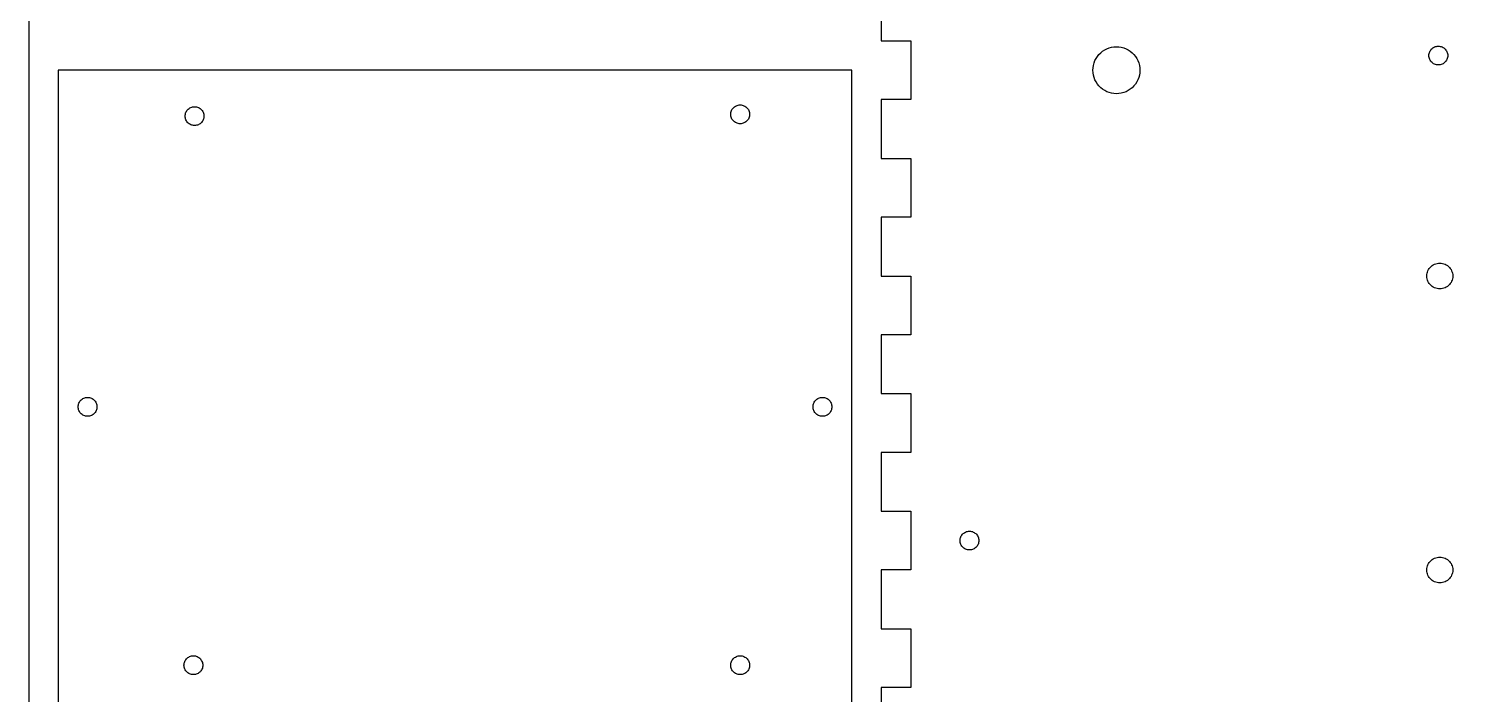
# Model space of a CAD drawing. Header units: millimetres. Extents: x 0 to 800, y 0 to 420.
# Drawn here: x 0 to 244.8, y 163.9 to 277 of the extents above; entities that cross this region are included whole.
import ezdxf

# ---------------------------------------------------------------- set-up
doc = ezdxf.new("R2010")
doc.units = ezdxf.units.MM
doc.header["$MEASUREMENT"] = 0
doc.layers.add('Sheet', color=18, linetype='Continuous', true_color=0x000000)

msp = doc.modelspace()

# ---------------------------------------------------------------- linework, layer by layer
at = {"color": 7, "true_color": 0xffffff}
msp.add_lwpolyline([(145, 285), (145, 275), (150, 275), (150, 265), (145, 265), (145, 255), (150, 255), (150, 245), (145, 245), (145, 235), (150, 235), (150, 225), (145, 225), (145, 215), (150, 215), (150, 205), (145, 205), (145, 195), (150, 195), (150, 185), (145, 185), (145, 175), (150, 175), (150, 165), (145, 165), (145, 155)], dxfattribs=at)
for points in [[(181.02, 269.58), (181, 270), (181.02, 270.42), (181.09, 270.83), (181.2, 271.24), (181.35, 271.63), (181.54, 272), (181.76, 272.35), (182.03, 272.68), (182.32, 272.97), (182.65, 273.24), (183, 273.46), (183.37, 273.65), (183.76, 273.8), (184.17, 273.91), (184.58, 273.98), (185, 274), (185.42, 273.98), (185.83, 273.91), (186.24, 273.8), (186.63, 273.65), (187, 273.46), (187.35, 273.24), (187.68, 272.97), (187.97, 272.68), (188.24, 272.35), (188.46, 272), (188.65, 271.63), (188.8, 271.24), (188.91, 270.83), (188.98, 270.42), (189, 270), (188.98, 269.58), (188.91, 269.17), (188.8, 268.76), (188.65, 268.37), (188.46, 268), (188.24, 267.65), (187.97, 267.32), (187.68, 267.03), (187.35, 266.76), (187, 266.54), (186.63, 266.35), (186.24, 266.2), (185.83, 266.09), (185.42, 266.02), (185, 266), (184.58, 266.02), (184.17, 266.09), (183.76, 266.2), (183.37, 266.35), (183, 266.54), (182.65, 266.76), (182.32, 267.03), (182.03, 267.32), (181.76, 267.65), (181.54, 268), (181.35, 268.37), (181.2, 268.76), (181.09, 269.17)], [(238.16, 272.33), (238.15, 272.5), (238.16, 272.67), (238.18, 272.83), (238.23, 272.99), (238.29, 273.15), (238.36, 273.3), (238.46, 273.44), (238.56, 273.57), (238.68, 273.69), (238.81, 273.79), (238.95, 273.89), (239.1, 273.96), (239.26, 274.02), (239.42, 274.06), (239.58, 274.09), (239.75, 274.1), (239.92, 274.09), (240.08, 274.06), (240.24, 274.02), (240.4, 273.96), (240.55, 273.89), (240.69, 273.79), (240.82, 273.69), (240.94, 273.57), (241.04, 273.44), (241.14, 273.3), (241.21, 273.15), (241.27, 272.99), (241.31, 272.83), (241.34, 272.67), (241.35, 272.5), (241.34, 272.33), (241.31, 272.17), (241.27, 272.01), (241.21, 271.85), (241.14, 271.7), (241.04, 271.56), (240.94, 271.43), (240.82, 271.31), (240.69, 271.21), (240.55, 271.11), (240.4, 271.04), (240.24, 270.98), (240.08, 270.93), (239.92, 270.91), (239.75, 270.9), (239.58, 270.91), (239.42, 270.93), (239.26, 270.98), (239.1, 271.04), (238.95, 271.11), (238.81, 271.21), (238.68, 271.31), (238.56, 271.43), (238.46, 271.56), (238.36, 271.7), (238.29, 271.85), (238.23, 272.01), (238.18, 272.17)], [(5, 5), (140, 5), (140, 270), (5, 270)], [(28.53, 263.77), (28.69, 263.72), (28.85, 263.66), (29, 263.59), (29.14, 263.49), (29.27, 263.39), (29.39, 263.27), (29.49, 263.14), (29.59, 263), (29.66, 262.85), (29.72, 262.69), (29.76, 262.53), (29.79, 262.37), (29.8, 262.2), (29.79, 262.03), (29.76, 261.87), (29.72, 261.71), (29.66, 261.55), (29.59, 261.4), (29.49, 261.26), (29.39, 261.13), (29.27, 261.01), (29.14, 260.91), (29, 260.81), (28.85, 260.74), (28.69, 260.68), (28.53, 260.63), (28.37, 260.61), (28.2, 260.6), (28.03, 260.61), (27.87, 260.63), (27.71, 260.68), (27.55, 260.74), (27.4, 260.81), (27.26, 260.91), (27.13, 261.01), (27.01, 261.13), (26.91, 261.26), (26.81, 261.4), (26.74, 261.55), (26.68, 261.71), (26.63, 261.87), (26.61, 262.03), (26.6, 262.2), (26.61, 262.37), (26.63, 262.53), (26.68, 262.69), (26.74, 262.85), (26.81, 263), (26.91, 263.14), (27.01, 263.27), (27.13, 263.39), (27.26, 263.49), (27.4, 263.59), (27.55, 263.66), (27.71, 263.72), (27.87, 263.77), (28.03, 263.79), (28.2, 263.8), (28.37, 263.79)], [(121.33, 264.07), (121.49, 264.02), (121.65, 263.96), (121.8, 263.89), (121.94, 263.79), (122.07, 263.69), (122.19, 263.57), (122.29, 263.44), (122.39, 263.3), (122.46, 263.15), (122.52, 262.99), (122.56, 262.83), (122.59, 262.67), (122.6, 262.5), (122.59, 262.33), (122.56, 262.17), (122.52, 262.01), (122.46, 261.85), (122.39, 261.7), (122.29, 261.56), (122.19, 261.43), (122.07, 261.31), (121.94, 261.21), (121.8, 261.11), (121.65, 261.04), (121.49, 260.98), (121.33, 260.93), (121.17, 260.91), (121, 260.9), (120.83, 260.91), (120.67, 260.93), (120.51, 260.98), (120.35, 261.04), (120.2, 261.11), (120.06, 261.21), (119.93, 261.31), (119.81, 261.43), (119.71, 261.56), (119.61, 261.7), (119.54, 261.85), (119.48, 262.01), (119.43, 262.17), (119.41, 262.33), (119.4, 262.5), (119.41, 262.67), (119.43, 262.83), (119.48, 262.99), (119.54, 263.15), (119.61, 263.3), (119.71, 263.44), (119.81, 263.57), (119.93, 263.69), (120.06, 263.79), (120.2, 263.89), (120.35, 263.96), (120.51, 264.02), (120.67, 264.07), (120.83, 264.09), (121, 264.1), (121.17, 264.09)], [(239.11, 237.01), (239.32, 237.09), (239.54, 237.15), (239.77, 237.19), (240, 237.2), (240.23, 237.19), (240.46, 237.15), (240.68, 237.09), (240.89, 237.01), (241.1, 236.91), (241.29, 236.78), (241.47, 236.63), (241.64, 236.47), (241.78, 236.29), (241.91, 236.1), (242.01, 235.89), (242.09, 235.68), (242.15, 235.46), (242.19, 235.23), (242.2, 235), (242.19, 234.77), (242.15, 234.54), (242.09, 234.32), (242.01, 234.11), (241.91, 233.9), (241.78, 233.71), (241.63, 233.53), (241.47, 233.36), (241.29, 233.22), (241.1, 233.09), (240.89, 232.99), (240.68, 232.91), (240.46, 232.85), (240.23, 232.81), (240, 232.8), (239.77, 232.81), (239.54, 232.85), (239.32, 232.91), (239.11, 232.99), (238.9, 233.09), (238.71, 233.22), (238.53, 233.37), (238.36, 233.53), (238.22, 233.71), (238.09, 233.9), (237.99, 234.11), (237.91, 234.32), (237.85, 234.54), (237.81, 234.77), (237.8, 235), (237.81, 235.23), (237.85, 235.46), (237.91, 235.68), (237.99, 235.89), (238.09, 236.1), (238.22, 236.29), (238.37, 236.47), (238.53, 236.64), (238.71, 236.78), (238.9, 236.91)], [(10.33, 214.32), (10.49, 214.27), (10.65, 214.21), (10.8, 214.14), (10.94, 214.04), (11.07, 213.94), (11.19, 213.82), (11.29, 213.69), (11.39, 213.55), (11.46, 213.4), (11.52, 213.24), (11.56, 213.08), (11.59, 212.92), (11.6, 212.75), (11.59, 212.58), (11.56, 212.42), (11.52, 212.26), (11.46, 212.1), (11.39, 211.95), (11.29, 211.81), (11.19, 211.68), (11.07, 211.56), (10.94, 211.46), (10.8, 211.36), (10.65, 211.29), (10.49, 211.23), (10.33, 211.18), (10.17, 211.16), (10, 211.15), (9.83, 211.16), (9.67, 211.18), (9.51, 211.23), (9.35, 211.29), (9.2, 211.36), (9.06, 211.46), (8.93, 211.56), (8.81, 211.68), (8.71, 211.81), (8.61, 211.95), (8.54, 212.1), (8.48, 212.26), (8.43, 212.42), (8.41, 212.58), (8.4, 212.75), (8.41, 212.92), (8.43, 213.08), (8.48, 213.24), (8.54, 213.4), (8.61, 213.55), (8.71, 213.69), (8.81, 213.82), (8.93, 213.94), (9.06, 214.04), (9.2, 214.14), (9.35, 214.21), (9.51, 214.27), (9.67, 214.32), (9.83, 214.34), (10, 214.35), (10.17, 214.34)], [(135.33, 214.32), (135.49, 214.27), (135.65, 214.21), (135.8, 214.14), (135.94, 214.04), (136.07, 213.94), (136.19, 213.82), (136.29, 213.69), (136.39, 213.55), (136.46, 213.4), (136.52, 213.24), (136.56, 213.08), (136.59, 212.92), (136.6, 212.75), (136.59, 212.58), (136.56, 212.42), (136.52, 212.26), (136.46, 212.1), (136.39, 211.95), (136.29, 211.81), (136.19, 211.68), (136.07, 211.56), (135.94, 211.46), (135.8, 211.36), (135.65, 211.29), (135.49, 211.23), (135.33, 211.18), (135.17, 211.16), (135, 211.15), (134.83, 211.16), (134.67, 211.18), (134.51, 211.23), (134.35, 211.29), (134.2, 211.36), (134.06, 211.46), (133.93, 211.56), (133.81, 211.68), (133.71, 211.81), (133.61, 211.95), (133.54, 212.1), (133.48, 212.26), (133.43, 212.42), (133.41, 212.58), (133.4, 212.75), (133.41, 212.92), (133.43, 213.08), (133.48, 213.24), (133.54, 213.4), (133.61, 213.55), (133.71, 213.69), (133.81, 213.82), (133.93, 213.94), (134.06, 214.04), (134.2, 214.14), (134.35, 214.21), (134.51, 214.27), (134.67, 214.32), (134.83, 214.34), (135, 214.35), (135.17, 214.34)], [(158.41, 189.83), (158.4, 190), (158.41, 190.17), (158.43, 190.33), (158.48, 190.49), (158.54, 190.65), (158.61, 190.8), (158.71, 190.94), (158.81, 191.07), (158.93, 191.19), (159.06, 191.29), (159.2, 191.39), (159.35, 191.46), (159.51, 191.52), (159.67, 191.56), (159.83, 191.59), (160, 191.6), (160.17, 191.59), (160.33, 191.56), (160.49, 191.52), (160.65, 191.46), (160.8, 191.39), (160.94, 191.29), (161.07, 191.19), (161.19, 191.07), (161.29, 190.94), (161.39, 190.8), (161.46, 190.65), (161.52, 190.49), (161.56, 190.33), (161.59, 190.17), (161.6, 190), (161.59, 189.83), (161.56, 189.67), (161.52, 189.51), (161.46, 189.35), (161.39, 189.2), (161.29, 189.06), (161.19, 188.93), (161.07, 188.81), (160.94, 188.71), (160.8, 188.61), (160.65, 188.54), (160.49, 188.48), (160.33, 188.43), (160.17, 188.41), (160, 188.4), (159.83, 188.41), (159.67, 188.43), (159.51, 188.48), (159.35, 188.54), (159.2, 188.61), (159.06, 188.71), (158.93, 188.81), (158.81, 188.93), (158.71, 189.06), (158.61, 189.2), (158.54, 189.35), (158.48, 189.51), (158.43, 189.67)], [(239.11, 187.01), (239.32, 187.09), (239.54, 187.15), (239.77, 187.19), (240, 187.2), (240.23, 187.19), (240.46, 187.15), (240.68, 187.09), (240.89, 187.01), (241.1, 186.91), (241.29, 186.78), (241.47, 186.63), (241.64, 186.47), (241.78, 186.29), (241.91, 186.1), (242.01, 185.89), (242.09, 185.68), (242.15, 185.46), (242.19, 185.23), (242.2, 185), (242.19, 184.77), (242.15, 184.54), (242.09, 184.32), (242.01, 184.11), (241.91, 183.9), (241.78, 183.71), (241.63, 183.53), (241.47, 183.36), (241.29, 183.22), (241.1, 183.09), (240.89, 182.99), (240.68, 182.91), (240.46, 182.85), (240.23, 182.81), (240, 182.8), (239.77, 182.81), (239.54, 182.85), (239.32, 182.91), (239.11, 182.99), (238.9, 183.09), (238.71, 183.22), (238.53, 183.37), (238.36, 183.53), (238.22, 183.71), (238.09, 183.9), (237.99, 184.11), (237.91, 184.32), (237.85, 184.54), (237.81, 184.77), (237.8, 185), (237.81, 185.23), (237.85, 185.46), (237.91, 185.68), (237.99, 185.89), (238.09, 186.1), (238.22, 186.29), (238.37, 186.47), (238.53, 186.64), (238.71, 186.78), (238.9, 186.91)], [(26.71, 167.86), (26.61, 168), (26.54, 168.15), (26.48, 168.31), (26.43, 168.47), (26.41, 168.63), (26.4, 168.8), (26.41, 168.97), (26.43, 169.13), (26.48, 169.29), (26.54, 169.45), (26.61, 169.6), (26.71, 169.74), (26.81, 169.87), (26.93, 169.99), (27.06, 170.09), (27.2, 170.19), (27.35, 170.26), (27.51, 170.32), (27.67, 170.37), (27.83, 170.39), (28, 170.4), (28.17, 170.39), (28.33, 170.37), (28.49, 170.32), (28.65, 170.26), (28.8, 170.19), (28.94, 170.09), (29.07, 169.99), (29.19, 169.87), (29.29, 169.74), (29.39, 169.6), (29.46, 169.45), (29.52, 169.29), (29.56, 169.13), (29.59, 168.97), (29.6, 168.8), (29.59, 168.63), (29.56, 168.47), (29.52, 168.31), (29.46, 168.15), (29.39, 168), (29.29, 167.86), (29.19, 167.73), (29.07, 167.61), (28.94, 167.51), (28.8, 167.41), (28.65, 167.34), (28.49, 167.28), (28.33, 167.23), (28.17, 167.21), (28, 167.2), (27.83, 167.21), (27.67, 167.23), (27.51, 167.28), (27.35, 167.34), (27.2, 167.41), (27.06, 167.51), (26.93, 167.61), (26.81, 167.73)], [(119.71, 167.86), (119.61, 168), (119.54, 168.15), (119.48, 168.31), (119.43, 168.47), (119.41, 168.63), (119.4, 168.8), (119.41, 168.97), (119.43, 169.13), (119.48, 169.29), (119.54, 169.45), (119.61, 169.6), (119.71, 169.74), (119.81, 169.87), (119.93, 169.99), (120.06, 170.09), (120.2, 170.19), (120.35, 170.26), (120.51, 170.32), (120.67, 170.37), (120.83, 170.39), (121, 170.4), (121.17, 170.39), (121.33, 170.37), (121.49, 170.32), (121.65, 170.26), (121.8, 170.19), (121.94, 170.09), (122.07, 169.99), (122.19, 169.87), (122.29, 169.74), (122.39, 169.6), (122.46, 169.45), (122.52, 169.29), (122.56, 169.13), (122.59, 168.97), (122.6, 168.8), (122.59, 168.63), (122.56, 168.47), (122.52, 168.31), (122.46, 168.15), (122.39, 168), (122.29, 167.86), (122.19, 167.73), (122.07, 167.61), (121.94, 167.51), (121.8, 167.41), (121.65, 167.34), (121.49, 167.28), (121.33, 167.23), (121.17, 167.21), (121, 167.2), (120.83, 167.21), (120.67, 167.23), (120.51, 167.28), (120.35, 167.34), (120.2, 167.41), (120.06, 167.51), (119.93, 167.61), (119.81, 167.73)]]:
    msp.add_lwpolyline(points, close=True, dxfattribs=at)
at = {"layer": 'Sheet', "color": 18, "true_color": 0x000000}
msp.add_lwpolyline([(0, 0), (800, 0), (800, 420), (0, 420)], close=True, dxfattribs=at)

doc.saveas('drawing.dxf')
